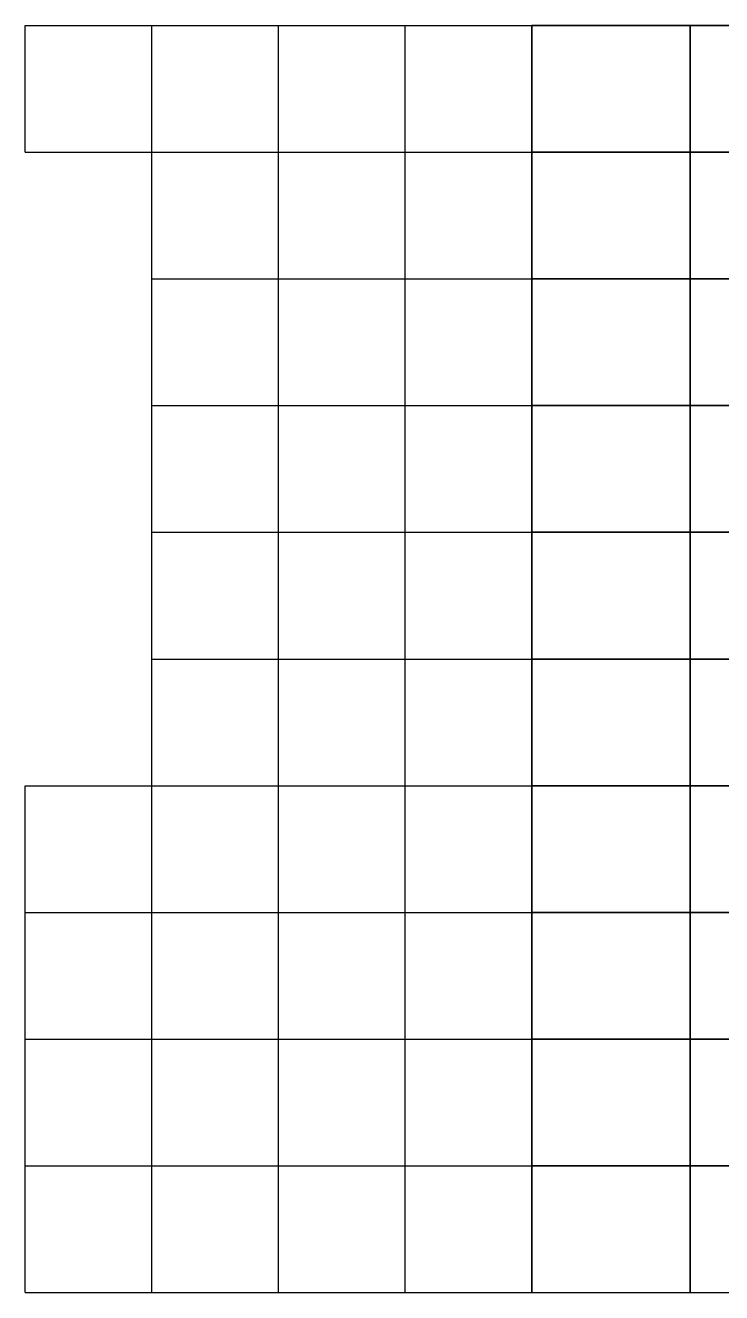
# Model space of a CAD drawing. Extents: x 0 to 132, y 0 to 60.
# Drawn here: x 0 to 33, y 0 to 60 of the extents above; entities that cross this region are included whole.
import ezdxf

# ---------------------------------------------------------------- set-up
doc = ezdxf.new("R2010")
doc.units = 0
doc.layers.add('BARS', color=1, linetype='CONTINUOUS')
doc.layers.add('FACES', color=5, linetype='CONTINUOUS')

msp = doc.modelspace()

# ---------------------------------------------------------------- linework, layer by layer
at = {"layer": 'BARS'}
for p, q in [((0, 60), (0, 60, 3.2)), ((0, 60, 3.2), (0, 60, 6.4)), ((0, 60, 6.4), (0, 60, 9.6)), ((0, 60, 9.6), (0, 60, 12.8)), ((0, 60, 12.8), (0, 60, 16)), ((0, 60, 16), (0, 60, 19.2)), ((0, 60, 19.2), (0, 60, 22.4)), ((0, 60, 22.4), (0, 60, 25.6)), ((0, 60, 25.6), (0, 60, 28.8)), ((0, 60, 28.8), (0, 60, 32)), ((0, 60, 32), (0, 60, 35.2)), ((0, 60, 35.2), (0, 60, 38.4)), ((0, 60, 3.2), (6, 60, 3.2)), ((0, 60, 6.4), (6, 60, 6.4)), ((0, 60, 9.6), (6, 60, 9.6)), ((0, 60, 12.8), (6, 60, 12.8)), ((0, 60, 16), (6, 60, 16)), ((0, 60, 19.2), (6, 60, 19.2)), ((0, 60, 22.4), (6, 60, 22.4)), ((0, 60, 25.6), (6, 60, 25.6)), ((0, 60, 28.8), (6, 60, 28.8)), ((0, 60, 32), (6, 60, 32)), ((0, 60, 35.2), (6, 60, 35.2)), ((0, 60, 38.4), (6, 60, 38.4)), ((0, 54, 3.2), (0, 60, 3.2)), ((0, 54, 6.4), (0, 60, 6.4)), ((0, 54, 9.6), (0, 60, 9.6)), ((0, 54, 12.8), (0, 60, 12.8)), ((0, 54, 16), (0, 60, 16)), ((0, 54, 19.2), (0, 60, 19.2)), ((0, 54, 22.4), (0, 60, 22.4)), ((0, 54, 25.6), (0, 60, 25.6)), ((0, 54, 28.8), (0, 60, 28.8)), ((0, 54, 32), (0, 60, 32)), ((0, 54, 35.2), (0, 60, 35.2)), ((0, 54, 38.4), (0, 60, 38.4)), ((6, 60), (6, 60, 3.2)), ((6, 60, 3.2), (6, 60, 6.4)), ((6, 60, 6.4), (6, 60, 9.6)), ((6, 60, 9.6), (6, 60, 12.8)), ((6, 60, 12.8), (6, 60, 16)), ((6, 60, 16), (6, 60, 19.2)), ((6, 60, 19.2), (6, 60, 22.4)), ((6, 60, 22.4), (6, 60, 25.6)), ((6, 60, 25.6), (6, 60, 28.8)), ((6, 60, 28.8), (6, 60, 32)), ((6, 60, 32), (6, 60, 35.2)), ((6, 60, 35.2), (6, 60, 38.4)), ((6, 60, 3.2), (12, 60, 3.2)), ((6, 60, 6.4), (12, 60, 6.4)), ((6, 60, 9.6), (12, 60, 9.6)), ((6, 60, 12.8), (12, 60, 12.8)), ((6, 60, 16), (12, 60, 16)), ((6, 60, 19.2), (12, 60, 19.2)), ((6, 60, 22.4), (12, 60, 22.4)), ((6, 60, 25.6), (12, 60, 25.6)), ((6, 60, 28.8), (12, 60, 28.8)), ((6, 60, 32), (12, 60, 32)), ((6, 60, 35.2), (12, 60, 35.2)), ((6, 60, 38.4), (12, 60, 38.4)), ((6, 54, 3.2), (6, 60, 3.2)), ((6, 54, 6.4), (6, 60, 6.4)), ((6, 54, 9.6), (6, 60, 9.6)), ((6, 54, 12.8), (6, 60, 12.8)), ((6, 54, 16), (6, 60, 16)), ((6, 54, 19.2), (6, 60, 19.2)), ((6, 54, 22.4), (6, 60, 22.4)), ((6, 54, 25.6), (6, 60, 25.6)), ((6, 54, 28.8), (6, 60, 28.8)), ((6, 54, 32), (6, 60, 32)), ((6, 54, 35.2), (6, 60, 35.2)), ((6, 54, 38.4), (6, 60, 38.4)), ((12, 60), (12, 60, 3.2)), ((12, 60, 3.2), (12, 60, 6.4)), ((12, 60, 6.4), (12, 60, 9.6)), ((12, 60, 9.6), (12, 60, 12.8)), ((12, 60, 12.8), (12, 60, 16)), ((12, 60, 16), (12, 60, 19.2)), ((12, 60, 19.2), (12, 60, 22.4)), ((12, 60, 22.4), (12, 60, 25.6)), ((12, 60, 25.6), (12, 60, 28.8)), ((12, 60, 28.8), (12, 60, 32)), ((12, 60, 32), (12, 60, 35.2)), ((12, 60, 35.2), (12, 60, 38.4)), ((12, 60, 3.2), (18, 60, 3.2)), ((12, 60, 6.4), (18, 60, 6.4)), ((12, 60, 9.6), (18, 60, 9.6)), ((12, 60, 12.8), (18, 60, 12.8)), ((12, 60, 16), (18, 60, 16)), ((12, 54, 3.2), (12, 60, 3.2)), ((12, 54, 6.4), (12, 60, 6.4)), ((12, 54, 9.6), (12, 60, 9.6)), ((12, 54, 12.8), (12, 60, 12.8)), ((12, 54, 16), (12, 60, 16)), ((12, 54, 19.2), (12, 60, 19.2)), ((12, 54, 22.4), (12, 60, 22.4)), ((12, 54, 25.6), (12, 60, 25.6)), ((12, 54, 28.8), (12, 60, 28.8)), ((12, 54, 32), (12, 60, 32)), ((12, 54, 35.2), (12, 60, 35.2)), ((12, 54, 38.4), (12, 60, 38.4)), ((18, 60), (18, 60, 3.2)), ((18, 60, 3.2), (18, 60, 6.4)), ((18, 60, 6.4), (18, 60, 9.6)), ((18, 60, 9.6), (18, 60, 12.8)), ((18, 60, 12.8), (18, 60, 16)), ((18, 60, 3.2), (24, 60, 3.2)), ((18, 60, 6.4), (24, 60, 6.4)), ((18, 60, 9.6), (24, 60, 9.6)), ((18, 60, 12.8), (24, 60, 12.8)), ((18, 60, 16), (24, 60, 16)), ((18, 54, 3.2), (18, 60, 3.2)), ((18, 54, 6.4), (18, 60, 6.4)), ((18, 54, 9.6), (18, 60, 9.6)), ((18, 54, 12.8), (18, 60, 12.8)), ((18, 54, 16), (18, 60, 16)), ((24, 60), (24, 60, 3.2)), ((24, 60, 3.2), (24, 60, 6.4)), ((24, 60, 6.4), (24, 60, 9.6)), ((24, 60, 9.6), (24, 60, 12.8)), ((24, 60, 12.8), (24, 60, 16)), ((24, 60, 16), (31.5, 60, 19)), ((24, 54, 3.2), (24, 60, 3.2)), ((24, 54, 6.4), (24, 60, 6.4)), ((24, 54, 9.6), (24, 60, 9.6)), ((24, 54, 12.8), (24, 60, 12.8)), ((24, 54, 16), (24, 60, 16)), ((31.5, 60, 19), (39, 60, 21)), ((31.5, 54, 19), (31.5, 60, 19)), ((0, 54), (0, 54, 3.2)), ((0, 54, 3.2), (0, 54, 6.4)), ((0, 54, 6.4), (0, 54, 9.6)), ((0, 54, 9.6), (0, 54, 12.8)), ((0, 54, 12.8), (0, 54, 16)), ((0, 54, 16), (0, 54, 19.2)), ((0, 54, 19.2), (0, 54, 22.4)), ((0, 54, 22.4), (0, 54, 25.6)), ((0, 54, 25.6), (0, 54, 28.8)), ((0, 54, 28.8), (0, 54, 32)), ((0, 54, 32), (0, 54, 35.2)), ((0, 54, 35.2), (0, 54, 38.4)), ((0, 54, 3.2), (6, 54, 3.2)), ((0, 54, 6.4), (6, 54, 6.4)), ((0, 54, 9.6), (6, 54, 9.6)), ((0, 54, 12.8), (6, 54, 12.8)), ((0, 54, 16), (6, 54, 16)), ((0, 54, 19.2), (6, 54, 19.2)), ((0, 54, 22.4), (6, 54, 22.4)), ((0, 54, 25.6), (6, 54, 25.6)), ((0, 54, 28.8), (6, 54, 28.8)), ((0, 54, 32), (6, 54, 32)), ((0, 54, 35.2), (6, 54, 35.2)), ((0, 54, 38.4), (6, 54, 38.4)), ((6, 54), (6, 54, 3.2)), ((6, 54, 3.2), (6, 54, 6.4)), ((6, 54, 6.4), (6, 54, 9.6)), ((6, 54, 9.6), (6, 54, 12.8)), ((6, 54, 12.8), (6, 54, 16)), ((6, 54, 16), (6, 54, 19.2)), ((6, 54, 19.2), (6, 54, 22.4)), ((6, 54, 22.4), (6, 54, 25.6)), ((6, 54, 25.6), (6, 54, 28.8)), ((6, 54, 28.8), (6, 54, 32)), ((6, 54, 32), (6, 54, 35.2)), ((6, 54, 35.2), (6, 54, 38.4)), ((6, 54, 3.2), (12, 54, 3.2)), ((6, 54, 6.4), (12, 54, 6.4)), ((6, 54, 9.6), (12, 54, 9.6)), ((6, 54, 12.8), (12, 54, 12.8)), ((6, 54, 16), (12, 54, 16)), ((6, 54, 19.2), (12, 54, 19.2)), ((6, 54, 22.4), (12, 54, 22.4)), ((6, 54, 25.6), (12, 54, 25.6)), ((6, 54, 28.8), (12, 54, 28.8)), ((6, 54, 32), (12, 54, 32)), ((6, 54, 35.2), (12, 54, 35.2)), ((6, 54, 38.4), (12, 54, 38.4)), ((6, 48, 3.2), (6, 54, 3.2)), ((6, 48, 6.4), (6, 54, 6.4)), ((6, 48, 9.6), (6, 54, 9.6)), ((6, 48, 12.8), (6, 54, 12.8)), ((6, 48, 16), (6, 54, 16)), ((6, 48, 19.2), (6, 54, 19.2)), ((6, 48, 22.4), (6, 54, 22.4)), ((6, 48, 25.6), (6, 54, 25.6)), ((6, 48, 28.8), (6, 54, 28.8)), ((6, 48, 32), (6, 54, 32)), ((6, 48, 35.2), (6, 54, 35.2)), ((6, 48, 38.4), (6, 54, 38.4)), ((12, 54), (12, 54, 3.2)), ((12, 54, 3.2), (12, 54, 6.4)), ((12, 54, 6.4), (12, 54, 9.6)), ((12, 54, 9.6), (12, 54, 12.8)), ((12, 54, 12.8), (12, 54, 16)), ((12, 54, 16), (12, 54, 19.2)), ((12, 54, 19.2), (12, 54, 22.4)), ((12, 54, 22.4), (12, 54, 25.6)), ((12, 54, 25.6), (12, 54, 28.8)), ((12, 54, 28.8), (12, 54, 32)), ((12, 54, 32), (12, 54, 35.2)), ((12, 54, 35.2), (12, 54, 38.4)), ((12, 54, 3.2), (18, 54, 3.2)), ((12, 54, 6.4), (18, 54, 6.4)), ((12, 54, 9.6), (18, 54, 9.6)), ((12, 54, 12.8), (18, 54, 12.8)), ((12, 54, 16), (18, 54, 16)), ((12, 48, 3.2), (12, 54, 3.2)), ((12, 48, 6.4), (12, 54, 6.4)), ((12, 48, 9.6), (12, 54, 9.6)), ((12, 48, 12.8), (12, 54, 12.8)), ((12, 48, 16), (12, 54, 16)), ((12, 48, 19.2), (12, 54, 19.2)), ((12, 48, 22.4), (12, 54, 22.4)), ((12, 48, 25.6), (12, 54, 25.6)), ((12, 48, 28.8), (12, 54, 28.8)), ((12, 48, 32), (12, 54, 32)), ((12, 48, 35.2), (12, 54, 35.2)), ((12, 48, 38.4), (12, 54, 38.4)), ((18, 54), (18, 54, 3.2)), ((18, 54, 3.2), (18, 54, 6.4)), ((18, 54, 6.4), (18, 54, 9.6)), ((18, 54, 9.6), (18, 54, 12.8)), ((18, 54, 12.8), (18, 54, 16)), ((18, 54, 3.2), (24, 54, 3.2)), ((18, 54, 6.4), (24, 54, 6.4)), ((18, 54, 9.6), (24, 54, 9.6)), ((18, 54, 12.8), (24, 54, 12.8)), ((18, 54, 16), (24, 54, 16)), ((18, 48, 3.2), (18, 54, 3.2)), ((18, 48, 6.4), (18, 54, 6.4)), ((18, 48, 9.6), (18, 54, 9.6)), ((18, 48, 12.8), (18, 54, 12.8)), ((18, 48, 16), (18, 54, 16)), ((24, 54), (24, 54, 3.2)), ((24, 54, 3.2), (24, 54, 6.4)), ((24, 54, 6.4), (24, 54, 9.6)), ((24, 54, 9.6), (24, 54, 12.8)), ((24, 54, 12.8), (24, 54, 16)), ((24, 54, 16), (31.5, 54, 19)), ((24, 48, 3.2), (24, 54, 3.2)), ((24, 48, 6.4), (24, 54, 6.4)), ((24, 48, 9.6), (24, 54, 9.6)), ((24, 48, 12.8), (24, 54, 12.8)), ((24, 48, 16), (24, 54, 16)), ((31.5, 54, 19), (39, 54, 21)), ((31.5, 48, 19), (31.5, 54, 19)), ((6, 48), (6, 48, 3.2)), ((6, 48, 3.2), (6, 48, 6.4)), ((6, 48, 6.4), (6, 48, 9.6)), ((6, 48, 9.6), (6, 48, 12.8)), ((6, 48, 12.8), (6, 48, 16)), ((6, 48, 16), (6, 48, 19.2)), ((6, 48, 19.2), (6, 48, 22.4)), ((6, 48, 22.4), (6, 48, 25.6)), ((6, 48, 25.6), (6, 48, 28.8)), ((6, 48, 28.8), (6, 48, 32)), ((6, 48, 32), (6, 48, 35.2)), ((6, 48, 35.2), (6, 48, 38.4)), ((6, 48, 3.2), (12, 48, 3.2)), ((6, 48, 6.4), (12, 48, 6.4)), ((6, 48, 9.6), (12, 48, 9.6)), ((6, 48, 12.8), (12, 48, 12.8)), ((6, 48, 16), (12, 48, 16)), ((6, 48, 19.2), (12, 48, 19.2)), ((6, 48, 22.4), (12, 48, 22.4)), ((6, 48, 25.6), (12, 48, 25.6)), ((6, 48, 28.8), (12, 48, 28.8)), ((6, 48, 32), (12, 48, 32)), ((6, 48, 35.2), (12, 48, 35.2)), ((6, 48, 38.4), (12, 48, 38.4)), ((6, 42, 3.2), (6, 48, 3.2)), ((6, 42, 6.4), (6, 48, 6.4)), ((6, 42, 9.6), (6, 48, 9.6)), ((6, 42, 12.8), (6, 48, 12.8)), ((6, 42, 16), (6, 48, 16)), ((6, 42, 19.2), (6, 48, 19.2)), ((6, 42, 22.4), (6, 48, 22.4)), ((6, 42, 25.6), (6, 48, 25.6)), ((6, 42, 28.8), (6, 48, 28.8)), ((6, 42, 32), (6, 48, 32)), ((6, 42, 35.2), (6, 48, 35.2)), ((6, 42, 38.4), (6, 48, 38.4)), ((12, 48), (12, 48, 3.2)), ((12, 48, 3.2), (12, 48, 6.4)), ((12, 48, 6.4), (12, 48, 9.6)), ((12, 48, 9.6), (12, 48, 12.8)), ((12, 48, 12.8), (12, 48, 16)), ((12, 48, 16), (12, 48, 19.2)), ((12, 48, 19.2), (12, 48, 22.4)), ((12, 48, 22.4), (12, 48, 25.6)), ((12, 48, 25.6), (12, 48, 28.8)), ((12, 48, 28.8), (12, 48, 32)), ((12, 48, 32), (12, 48, 35.2)), ((12, 48, 35.2), (12, 48, 38.4)), ((12, 48, 3.2), (18, 48, 3.2)), ((12, 48, 6.4), (18, 48, 6.4)), ((12, 48, 9.6), (18, 48, 9.6)), ((12, 48, 12.8), (18, 48, 12.8)), ((12, 48, 16), (18, 48, 16)), ((12, 42, 3.2), (12, 48, 3.2)), ((12, 42, 6.4), (12, 48, 6.4)), ((12, 42, 9.6), (12, 48, 9.6)), ((12, 42, 12.8), (12, 48, 12.8)), ((12, 42, 16), (12, 48, 16)), ((12, 42, 19.2), (12, 48, 19.2)), ((12, 42, 22.4), (12, 48, 22.4)), ((12, 42, 25.6), (12, 48, 25.6)), ((12, 42, 28.8), (12, 48, 28.8)), ((12, 42, 32), (12, 48, 32)), ((12, 42, 35.2), (12, 48, 35.2)), ((12, 42, 38.4), (12, 48, 38.4)), ((18, 48), (18, 48, 3.2)), ((18, 48, 3.2), (18, 48, 6.4)), ((18, 48, 6.4), (18, 48, 9.6)), ((18, 48, 9.6), (18, 48, 12.8)), ((18, 48, 12.8), (18, 48, 16)), ((18, 48, 3.2), (24, 48, 3.2)), ((18, 48, 6.4), (24, 48, 6.4)), ((18, 48, 9.6), (24, 48, 9.6)), ((18, 48, 12.8), (24, 48, 12.8)), ((18, 48, 16), (24, 48, 16)), ((18, 42, 3.2), (18, 48, 3.2)), ((18, 42, 6.4), (18, 48, 6.4)), ((18, 42, 9.6), (18, 48, 9.6)), ((18, 42, 12.8), (18, 48, 12.8)), ((18, 42, 16), (18, 48, 16)), ((24, 48), (24, 48, 3.2)), ((24, 48, 3.2), (24, 48, 6.4)), ((24, 48, 6.4), (24, 48, 9.6)), ((24, 48, 9.6), (24, 48, 12.8)), ((24, 48, 12.8), (24, 48, 16)), ((24, 48, 16), (31.5, 48, 19)), ((24, 42, 3.2), (24, 48, 3.2)), ((24, 42, 6.4), (24, 48, 6.4)), ((24, 42, 9.6), (24, 48, 9.6)), ((24, 42, 12.8), (24, 48, 12.8)), ((24, 42, 16), (24, 48, 16)), ((31.5, 48, 19), (39, 48, 21)), ((31.5, 42, 19), (31.5, 48, 19)), ((6, 42), (6, 42, 3.2)), ((6, 42, 3.2), (6, 42, 6.4)), ((6, 42, 6.4), (6, 42, 9.6)), ((6, 42, 9.6), (6, 42, 12.8)), ((6, 42, 12.8), (6, 42, 16)), ((6, 42, 16), (6, 42, 19.2)), ((6, 42, 19.2), (6, 42, 22.4)), ((6, 42, 22.4), (6, 42, 25.6)), ((6, 42, 25.6), (6, 42, 28.8)), ((6, 42, 28.8), (6, 42, 32)), ((6, 42, 32), (6, 42, 35.2)), ((6, 42, 35.2), (6, 42, 38.4)), ((6, 42, 3.2), (12, 42, 3.2)), ((6, 42, 6.4), (12, 42, 6.4)), ((6, 42, 9.6), (12, 42, 9.6)), ((6, 42, 12.8), (12, 42, 12.8)), ((6, 42, 16), (12, 42, 16)), ((6, 42, 19.2), (12, 42, 19.2)), ((6, 42, 22.4), (12, 42, 22.4)), ((6, 42, 25.6), (12, 42, 25.6)), ((6, 42, 28.8), (12, 42, 28.8)), ((6, 42, 32), (12, 42, 32)), ((6, 42, 35.2), (12, 42, 35.2)), ((6, 42, 38.4), (12, 42, 38.4)), ((6, 36, 3.2), (6, 42, 3.2)), ((6, 36, 6.4), (6, 42, 6.4)), ((6, 36, 9.6), (6, 42, 9.6)), ((6, 36, 12.8), (6, 42, 12.8)), ((6, 36, 16), (6, 42, 16)), ((6, 36, 19.2), (6, 42, 19.2)), ((6, 36, 22.4), (6, 42, 22.4)), ((6, 36, 25.6), (6, 42, 25.6)), ((6, 36, 28.8), (6, 42, 28.8)), ((6, 36, 32), (6, 42, 32)), ((6, 36, 35.2), (6, 42, 35.2)), ((6, 36, 38.4), (6, 42, 38.4)), ((12, 42), (12, 42, 3.2)), ((12, 42, 3.2), (12, 42, 6.4)), ((12, 42, 6.4), (12, 42, 9.6)), ((12, 42, 9.6), (12, 42, 12.8)), ((12, 42, 12.8), (12, 42, 16)), ((12, 42, 16), (12, 42, 19.2)), ((12, 42, 19.2), (12, 42, 22.4)), ((12, 42, 22.4), (12, 42, 25.6)), ((12, 42, 25.6), (12, 42, 28.8)), ((12, 42, 28.8), (12, 42, 32)), ((12, 42, 32), (12, 42, 35.2)), ((12, 42, 35.2), (12, 42, 38.4)), ((12, 42, 3.2), (18, 42, 3.2)), ((12, 42, 6.4), (18, 42, 6.4)), ((12, 42, 9.6), (18, 42, 9.6)), ((12, 42, 12.8), (18, 42, 12.8)), ((12, 42, 16), (18, 42, 16)), ((12, 36, 3.2), (12, 42, 3.2)), ((12, 36, 6.4), (12, 42, 6.4)), ((12, 36, 9.6), (12, 42, 9.6)), ((12, 36, 12.8), (12, 42, 12.8)), ((12, 36, 16), (12, 42, 16)), ((12, 36, 19.2), (12, 42, 19.2)), ((12, 36, 22.4), (12, 42, 22.4)), ((12, 36, 25.6), (12, 42, 25.6)), ((12, 36, 28.8), (12, 42, 28.8)), ((12, 36, 32), (12, 42, 32)), ((12, 36, 35.2), (12, 42, 35.2)), ((12, 36, 38.4), (12, 42, 38.4)), ((18, 42), (18, 42, 3.2)), ((18, 42, 3.2), (18, 42, 6.4)), ((18, 42, 6.4), (18, 42, 9.6)), ((18, 42, 9.6), (18, 42, 12.8)), ((18, 42, 12.8), (18, 42, 16)), ((18, 42, 3.2), (24, 42, 3.2)), ((18, 42, 6.4), (24, 42, 6.4)), ((18, 42, 9.6), (24, 42, 9.6)), ((18, 42, 12.8), (24, 42, 12.8)), ((18, 42, 16), (24, 42, 16)), ((18, 36, 3.2), (18, 42, 3.2)), ((18, 36, 6.4), (18, 42, 6.4)), ((18, 36, 9.6), (18, 42, 9.6)), ((18, 36, 12.8), (18, 42, 12.8)), ((18, 36, 16), (18, 42, 16)), ((24, 42), (24, 42, 3.2)), ((24, 42, 3.2), (24, 42, 6.4)), ((24, 42, 6.4), (24, 42, 9.6)), ((24, 42, 9.6), (24, 42, 12.8)), ((24, 42, 12.8), (24, 42, 16)), ((24, 42, 16), (31.5, 42, 19)), ((24, 36, 3.2), (24, 42, 3.2)), ((24, 36, 6.4), (24, 42, 6.4)), ((24, 36, 9.6), (24, 42, 9.6)), ((24, 36, 12.8), (24, 42, 12.8)), ((24, 36, 16), (24, 42, 16)), ((31.5, 42, 19), (39, 42, 21)), ((31.5, 36, 19), (31.5, 42, 19)), ((6, 36), (6, 36, 3.2)), ((6, 36, 3.2), (6, 36, 6.4)), ((6, 36, 6.4), (6, 36, 9.6)), ((6, 36, 9.6), (6, 36, 12.8)), ((6, 36, 12.8), (6, 36, 16)), ((6, 36, 16), (6, 36, 19.2)), ((6, 36, 19.2), (6, 36, 22.4)), ((6, 36, 22.4), (6, 36, 25.6)), ((6, 36, 25.6), (6, 36, 28.8)), ((6, 36, 28.8), (6, 36, 32)), ((6, 36, 32), (6, 36, 35.2)), ((6, 36, 35.2), (6, 36, 38.4)), ((6, 36, 3.2), (12, 36, 3.2)), ((6, 36, 6.4), (12, 36, 6.4)), ((6, 36, 9.6), (12, 36, 9.6)), ((6, 36, 12.8), (12, 36, 12.8)), ((6, 36, 16), (12, 36, 16)), ((6, 36, 19.2), (12, 36, 19.2)), ((6, 36, 22.4), (12, 36, 22.4)), ((6, 36, 25.6), (12, 36, 25.6)), ((6, 36, 28.8), (12, 36, 28.8)), ((6, 36, 32), (12, 36, 32)), ((6, 36, 35.2), (12, 36, 35.2)), ((6, 36, 38.4), (12, 36, 38.4)), ((6, 30, 3.2), (6, 36, 3.2)), ((6, 30, 6.4), (6, 36, 6.4)), ((6, 30, 9.6), (6, 36, 9.6)), ((6, 30, 12.8), (6, 36, 12.8)), ((6, 30, 16), (6, 36, 16)), ((6, 30, 19.2), (6, 36, 19.2)), ((6, 30, 22.4), (6, 36, 22.4)), ((6, 30, 25.6), (6, 36, 25.6)), ((6, 30, 28.8), (6, 36, 28.8)), ((6, 30, 32), (6, 36, 32)), ((6, 30, 35.2), (6, 36, 35.2)), ((6, 30, 38.4), (6, 36, 38.4)), ((12, 36), (12, 36, 3.2)), ((12, 36, 3.2), (12, 36, 6.4)), ((12, 36, 6.4), (12, 36, 9.6)), ((12, 36, 9.6), (12, 36, 12.8)), ((12, 36, 12.8), (12, 36, 16)), ((12, 36, 16), (12, 36, 19.2)), ((12, 36, 19.2), (12, 36, 22.4)), ((12, 36, 22.4), (12, 36, 25.6)), ((12, 36, 25.6), (12, 36, 28.8)), ((12, 36, 28.8), (12, 36, 32)), ((12, 36, 32), (12, 36, 35.2)), ((12, 36, 35.2), (12, 36, 38.4)), ((12, 36, 3.2), (18, 36, 3.2)), ((12, 36, 6.4), (18, 36, 6.4)), ((12, 36, 9.6), (18, 36, 9.6)), ((12, 36, 12.8), (18, 36, 12.8)), ((12, 36, 16), (18, 36, 16)), ((12, 30, 3.2), (12, 36, 3.2)), ((12, 30, 6.4), (12, 36, 6.4)), ((12, 30, 9.6), (12, 36, 9.6)), ((12, 30, 12.8), (12, 36, 12.8)), ((12, 30, 16), (12, 36, 16)), ((12, 30, 19.2), (12, 36, 19.2)), ((12, 30, 22.4), (12, 36, 22.4)), ((12, 30, 25.6), (12, 36, 25.6)), ((12, 30, 28.8), (12, 36, 28.8)), ((12, 30, 32), (12, 36, 32)), ((12, 30, 35.2), (12, 36, 35.2)), ((12, 30, 38.4), (12, 36, 38.4)), ((18, 36), (18, 36, 3.2)), ((18, 36, 3.2), (18, 36, 6.4)), ((18, 36, 6.4), (18, 36, 9.6)), ((18, 36, 9.6), (18, 36, 12.8)), ((18, 36, 12.8), (18, 36, 16)), ((18, 36, 3.2), (24, 36, 3.2)), ((18, 36, 6.4), (24, 36, 6.4)), ((18, 36, 9.6), (24, 36, 9.6)), ((18, 36, 12.8), (24, 36, 12.8)), ((18, 36, 16), (24, 36, 16)), ((18, 30, 3.2), (18, 36, 3.2)), ((18, 30, 6.4), (18, 36, 6.4)), ((18, 30, 9.6), (18, 36, 9.6)), ((18, 30, 12.8), (18, 36, 12.8)), ((18, 30, 16), (18, 36, 16)), ((24, 36), (24, 36, 3.2)), ((24, 36, 3.2), (24, 36, 6.4)), ((24, 36, 6.4), (24, 36, 9.6)), ((24, 36, 9.6), (24, 36, 12.8)), ((24, 36, 12.8), (24, 36, 16)), ((24, 36, 16), (31.5, 36, 19)), ((24, 30, 3.2), (24, 36, 3.2)), ((24, 30, 6.4), (24, 36, 6.4)), ((24, 30, 9.6), (24, 36, 9.6)), ((24, 30, 12.8), (24, 36, 12.8)), ((24, 30, 16), (24, 36, 16)), ((31.5, 36, 19), (39, 36, 21)), ((31.5, 30, 19), (31.5, 36, 19)), ((6, 30), (6, 30, 3.2)), ((6, 30, 3.2), (6, 30, 6.4)), ((6, 30, 6.4), (6, 30, 9.6)), ((6, 30, 9.6), (6, 30, 12.8)), ((6, 30, 12.8), (6, 30, 16)), ((6, 30, 16), (6, 30, 19.2)), ((6, 30, 19.2), (6, 30, 22.4)), ((6, 30, 22.4), (6, 30, 25.6)), ((6, 30, 25.6), (6, 30, 28.8)), ((6, 30, 28.8), (6, 30, 32)), ((6, 30, 32), (6, 30, 35.2)), ((6, 30, 35.2), (6, 30, 38.4)), ((6, 30, 3.2), (12, 30, 3.2)), ((6, 30, 6.4), (12, 30, 6.4)), ((6, 30, 9.6), (12, 30, 9.6)), ((6, 30, 12.8), (12, 30, 12.8)), ((6, 30, 16), (12, 30, 16)), ((6, 30, 19.2), (12, 30, 19.2)), ((6, 30, 22.4), (12, 30, 22.4)), ((6, 30, 25.6), (12, 30, 25.6)), ((6, 30, 28.8), (12, 30, 28.8)), ((6, 30, 32), (12, 30, 32)), ((6, 30, 35.2), (12, 30, 35.2)), ((6, 30, 38.4), (12, 30, 38.4)), ((6, 24, 3.2), (6, 30, 3.2)), ((6, 24, 6.4), (6, 30, 6.4)), ((6, 24, 9.6), (6, 30, 9.6)), ((6, 24, 12.8), (6, 30, 12.8)), ((6, 24, 16), (6, 30, 16)), ((6, 24, 19.2), (6, 30, 19.2)), ((6, 24, 22.4), (6, 30, 22.4)), ((6, 24, 25.6), (6, 30, 25.6)), ((6, 24, 28.8), (6, 30, 28.8)), ((6, 24, 32), (6, 30, 32)), ((6, 24, 35.2), (6, 30, 35.2)), ((6, 24, 38.4), (6, 30, 38.4)), ((12, 30), (12, 30, 3.2)), ((12, 30, 3.2), (12, 30, 6.4)), ((12, 30, 6.4), (12, 30, 9.6)), ((12, 30, 9.6), (12, 30, 12.8)), ((12, 30, 12.8), (12, 30, 16)), ((12, 30, 16), (12, 30, 19.2)), ((12, 30, 19.2), (12, 30, 22.4)), ((12, 30, 22.4), (12, 30, 25.6)), ((12, 30, 25.6), (12, 30, 28.8)), ((12, 30, 28.8), (12, 30, 32)), ((12, 30, 32), (12, 30, 35.2)), ((12, 30, 35.2), (12, 30, 38.4)), ((12, 30, 3.2), (18, 30, 3.2)), ((12, 30, 6.4), (18, 30, 6.4)), ((12, 30, 9.6), (18, 30, 9.6)), ((12, 30, 12.8), (18, 30, 12.8)), ((12, 30, 16), (18, 30, 16)), ((12, 24, 3.2), (12, 30, 3.2)), ((12, 24, 6.4), (12, 30, 6.4)), ((12, 24, 9.6), (12, 30, 9.6)), ((12, 24, 12.8), (12, 30, 12.8)), ((12, 24, 16), (12, 30, 16)), ((12, 24, 19.2), (12, 30, 19.2)), ((12, 24, 22.4), (12, 30, 22.4)), ((12, 24, 25.6), (12, 30, 25.6)), ((12, 24, 28.8), (12, 30, 28.8)), ((12, 24, 32), (12, 30, 32)), ((12, 24, 35.2), (12, 30, 35.2)), ((12, 24, 38.4), (12, 30, 38.4)), ((18, 30), (18, 30, 3.2)), ((18, 30, 3.2), (18, 30, 6.4)), ((18, 30, 6.4), (18, 30, 9.6)), ((18, 30, 9.6), (18, 30, 12.8)), ((18, 30, 12.8), (18, 30, 16)), ((18, 30, 3.2), (24, 30, 3.2)), ((18, 30, 6.4), (24, 30, 6.4)), ((18, 30, 9.6), (24, 30, 9.6)), ((18, 30, 12.8), (24, 30, 12.8)), ((18, 30, 16), (24, 30, 16)), ((18, 24, 3.2), (18, 30, 3.2)), ((18, 24, 6.4), (18, 30, 6.4)), ((18, 24, 9.6), (18, 30, 9.6)), ((18, 24, 12.8), (18, 30, 12.8)), ((18, 24, 16), (18, 30, 16)), ((24, 30), (24, 30, 3.2)), ((24, 30, 3.2), (24, 30, 6.4)), ((24, 30, 6.4), (24, 30, 9.6)), ((24, 30, 9.6), (24, 30, 12.8)), ((24, 30, 12.8), (24, 30, 16)), ((24, 30, 16), (31.5, 30, 19)), ((24, 24, 3.2), (24, 30, 3.2)), ((24, 24, 6.4), (24, 30, 6.4)), ((24, 24, 9.6), (24, 30, 9.6)), ((24, 24, 12.8), (24, 30, 12.8)), ((24, 24, 16), (24, 30, 16)), ((31.5, 30, 19), (39, 30, 21)), ((31.5, 24, 19), (31.5, 30, 19)), ((0, 24), (0, 24, 3.2)), ((0, 24, 3.2), (0, 24, 6.4)), ((0, 24, 6.4), (0, 24, 9.6)), ((0, 24, 9.6), (0, 24, 12.8)), ((0, 24, 12.8), (0, 24, 16)), ((0, 24, 16), (0, 24, 19.2)), ((0, 24, 19.2), (0, 24, 22.4)), ((0, 24, 22.4), (0, 24, 25.6)), ((0, 24, 25.6), (0, 24, 28.8)), ((0, 24, 28.8), (0, 24, 32)), ((0, 24, 32), (0, 24, 35.2)), ((0, 24, 35.2), (0, 24, 38.4)), ((0, 24, 3.2), (6, 24, 3.2)), ((0, 24, 6.4), (6, 24, 6.4)), ((0, 24, 9.6), (6, 24, 9.6)), ((0, 24, 12.8), (6, 24, 12.8)), ((0, 24, 16), (6, 24, 16)), ((0, 24, 19.2), (6, 24, 19.2)), ((0, 24, 22.4), (6, 24, 22.4)), ((0, 24, 25.6), (6, 24, 25.6)), ((0, 24, 28.8), (6, 24, 28.8)), ((0, 24, 32), (6, 24, 32)), ((0, 24, 35.2), (6, 24, 35.2)), ((0, 24, 38.4), (6, 24, 38.4)), ((0, 18, 3.2), (0, 24, 3.2)), ((0, 18, 6.4), (0, 24, 6.4)), ((0, 18, 9.6), (0, 24, 9.6)), ((0, 18, 12.8), (0, 24, 12.8)), ((0, 18, 16), (0, 24, 16)), ((0, 18, 19.2), (0, 24, 19.2)), ((0, 18, 22.4), (0, 24, 22.4)), ((0, 18, 25.6), (0, 24, 25.6)), ((0, 18, 28.8), (0, 24, 28.8)), ((0, 18, 32), (0, 24, 32)), ((0, 18, 35.2), (0, 24, 35.2)), ((0, 18, 38.4), (0, 24, 38.4)), ((6, 24), (6, 24, 3.2)), ((6, 24, 3.2), (6, 24, 6.4)), ((6, 24, 6.4), (6, 24, 9.6)), ((6, 24, 9.6), (6, 24, 12.8)), ((6, 24, 12.8), (6, 24, 16)), ((6, 24, 16), (6, 24, 19.2)), ((6, 24, 19.2), (6, 24, 22.4)), ((6, 24, 22.4), (6, 24, 25.6)), ((6, 24, 25.6), (6, 24, 28.8)), ((6, 24, 28.8), (6, 24, 32)), ((6, 24, 32), (6, 24, 35.2)), ((6, 24, 35.2), (6, 24, 38.4)), ((6, 24, 3.2), (12, 24, 3.2)), ((6, 24, 6.4), (12, 24, 6.4)), ((6, 24, 9.6), (12, 24, 9.6)), ((6, 24, 12.8), (12, 24, 12.8)), ((6, 24, 16), (12, 24, 16)), ((6, 24, 19.2), (12, 24, 19.2)), ((6, 24, 22.4), (12, 24, 22.4)), ((6, 24, 25.6), (12, 24, 25.6)), ((6, 24, 28.8), (12, 24, 28.8)), ((6, 24, 32), (12, 24, 32)), ((6, 24, 35.2), (12, 24, 35.2)), ((6, 24, 38.4), (12, 24, 38.4)), ((6, 18, 3.2), (6, 24, 3.2)), ((6, 18, 6.4), (6, 24, 6.4)), ((6, 18, 9.6), (6, 24, 9.6)), ((6, 18, 12.8), (6, 24, 12.8)), ((6, 18, 16), (6, 24, 16)), ((6, 18, 19.2), (6, 24, 19.2)), ((6, 18, 22.4), (6, 24, 22.4)), ((6, 18, 25.6), (6, 24, 25.6)), ((6, 18, 28.8), (6, 24, 28.8)), ((6, 18, 32), (6, 24, 32)), ((6, 18, 35.2), (6, 24, 35.2)), ((6, 18, 38.4), (6, 24, 38.4)), ((12, 24), (12, 24, 3.2)), ((12, 24, 3.2), (12, 24, 6.4)), ((12, 24, 6.4), (12, 24, 9.6)), ((12, 24, 9.6), (12, 24, 12.8)), ((12, 24, 12.8), (12, 24, 16)), ((12, 24, 16), (12, 24, 19.2)), ((12, 24, 19.2), (12, 24, 22.4)), ((12, 24, 22.4), (12, 24, 25.6)), ((12, 24, 25.6), (12, 24, 28.8)), ((12, 24, 28.8), (12, 24, 32)), ((12, 24, 32), (12, 24, 35.2)), ((12, 24, 35.2), (12, 24, 38.4)), ((12, 24, 3.2), (18, 24, 3.2)), ((12, 24, 6.4), (18, 24, 6.4)), ((12, 24, 9.6), (18, 24, 9.6)), ((12, 24, 12.8), (18, 24, 12.8)), ((12, 24, 16), (18, 24, 16)), ((12, 18, 3.2), (12, 24, 3.2)), ((12, 18, 6.4), (12, 24, 6.4)), ((12, 18, 9.6), (12, 24, 9.6)), ((12, 18, 12.8), (12, 24, 12.8)), ((12, 18, 16), (12, 24, 16)), ((12, 18, 19.2), (12, 24, 19.2)), ((12, 18, 22.4), (12, 24, 22.4)), ((12, 18, 25.6), (12, 24, 25.6)), ((12, 18, 28.8), (12, 24, 28.8)), ((12, 18, 32), (12, 24, 32)), ((12, 18, 35.2), (12, 24, 35.2)), ((12, 18, 38.4), (12, 24, 38.4)), ((18, 24), (18, 24, 3.2)), ((18, 24, 3.2), (18, 24, 6.4)), ((18, 24, 6.4), (18, 24, 9.6)), ((18, 24, 9.6), (18, 24, 12.8)), ((18, 24, 12.8), (18, 24, 16)), ((18, 24, 3.2), (24, 24, 3.2)), ((18, 24, 6.4), (24, 24, 6.4)), ((18, 24, 9.6), (24, 24, 9.6)), ((18, 24, 12.8), (24, 24, 12.8)), ((18, 24, 16), (24, 24, 16)), ((18, 18, 3.2), (18, 24, 3.2)), ((18, 18, 6.4), (18, 24, 6.4)), ((18, 18, 9.6), (18, 24, 9.6)), ((18, 18, 12.8), (18, 24, 12.8)), ((18, 18, 16), (18, 24, 16)), ((24, 24), (24, 24, 3.2)), ((24, 24, 3.2), (24, 24, 6.4)), ((24, 24, 6.4), (24, 24, 9.6)), ((24, 24, 9.6), (24, 24, 12.8)), ((24, 24, 12.8), (24, 24, 16)), ((24, 24, 16), (31.5, 24, 19)), ((24, 18, 3.2), (24, 24, 3.2)), ((24, 18, 6.4), (24, 24, 6.4)), ((24, 18, 9.6), (24, 24, 9.6)), ((24, 18, 12.8), (24, 24, 12.8)), ((24, 18, 16), (24, 24, 16)), ((31.5, 24, 19), (39, 24, 21)), ((31.5, 18, 19), (31.5, 24, 19)), ((0, 18), (0, 18, 3.2)), ((0, 18, 3.2), (0, 18, 6.4)), ((0, 18, 6.4), (0, 18, 9.6)), ((0, 18, 9.6), (0, 18, 12.8)), ((0, 18, 12.8), (0, 18, 16)), ((0, 18, 16), (0, 18, 19.2)), ((0, 18, 19.2), (0, 18, 22.4)), ((0, 18, 22.4), (0, 18, 25.6)), ((0, 18, 25.6), (0, 18, 28.8)), ((0, 18, 28.8), (0, 18, 32)), ((0, 18, 32), (0, 18, 35.2)), ((0, 18, 35.2), (0, 18, 38.4)), ((0, 18, 3.2), (6, 18, 3.2)), ((0, 18, 6.4), (6, 18, 6.4)), ((0, 18, 9.6), (6, 18, 9.6)), ((0, 18, 12.8), (6, 18, 12.8)), ((0, 18, 16), (6, 18, 16)), ((0, 18, 19.2), (6, 18, 19.2)), ((0, 18, 22.4), (6, 18, 22.4)), ((0, 18, 25.6), (6, 18, 25.6)), ((0, 18, 28.8), (6, 18, 28.8)), ((0, 18, 32), (6, 18, 32)), ((0, 18, 35.2), (6, 18, 35.2)), ((0, 18, 38.4), (6, 18, 38.4)), ((0, 12, 3.2), (0, 18, 3.2)), ((0, 12, 6.4), (0, 18, 6.4)), ((0, 12, 9.6), (0, 18, 9.6)), ((0, 12, 12.8), (0, 18, 12.8)), ((0, 12, 16), (0, 18, 16)), ((0, 12, 19.2), (0, 18, 19.2)), ((0, 12, 22.4), (0, 18, 22.4)), ((0, 12, 25.6), (0, 18, 25.6)), ((0, 12, 28.8), (0, 18, 28.8)), ((0, 12, 32), (0, 18, 32)), ((0, 12, 35.2), (0, 18, 35.2)), ((0, 12, 38.4), (0, 18, 38.4)), ((6, 18), (6, 18, 3.2)), ((6, 18, 3.2), (6, 18, 6.4)), ((6, 18, 6.4), (6, 18, 9.6)), ((6, 18, 9.6), (6, 18, 12.8)), ((6, 18, 12.8), (6, 18, 16)), ((6, 18, 16), (6, 18, 19.2)), ((6, 18, 19.2), (6, 18, 22.4)), ((6, 18, 22.4), (6, 18, 25.6)), ((6, 18, 25.6), (6, 18, 28.8)), ((6, 18, 28.8), (6, 18, 32)), ((6, 18, 32), (6, 18, 35.2)), ((6, 18, 35.2), (6, 18, 38.4)), ((6, 18, 3.2), (12, 18, 3.2)), ((6, 18, 6.4), (12, 18, 6.4)), ((6, 18, 9.6), (12, 18, 9.6)), ((6, 18, 12.8), (12, 18, 12.8)), ((6, 18, 16), (12, 18, 16)), ((6, 18, 19.2), (12, 18, 19.2)), ((6, 18, 22.4), (12, 18, 22.4)), ((6, 18, 25.6), (12, 18, 25.6)), ((6, 18, 28.8), (12, 18, 28.8)), ((6, 18, 32), (12, 18, 32)), ((6, 18, 35.2), (12, 18, 35.2)), ((6, 18, 38.4), (12, 18, 38.4)), ((6, 12, 3.2), (6, 18, 3.2)), ((6, 12, 6.4), (6, 18, 6.4)), ((6, 12, 9.6), (6, 18, 9.6)), ((6, 12, 12.8), (6, 18, 12.8)), ((6, 12, 16), (6, 18, 16)), ((6, 12, 19.2), (6, 18, 19.2)), ((6, 12, 22.4), (6, 18, 22.4)), ((6, 12, 25.6), (6, 18, 25.6)), ((6, 12, 28.8), (6, 18, 28.8)), ((6, 12, 32), (6, 18, 32)), ((6, 12, 35.2), (6, 18, 35.2)), ((6, 12, 38.4), (6, 18, 38.4)), ((12, 18), (12, 18, 3.2)), ((12, 18, 3.2), (12, 18, 6.4)), ((12, 18, 6.4), (12, 18, 9.6)), ((12, 18, 9.6), (12, 18, 12.8)), ((12, 18, 12.8), (12, 18, 16)), ((12, 18, 16), (12, 18, 19.2)), ((12, 18, 19.2), (12, 18, 22.4)), ((12, 18, 22.4), (12, 18, 25.6)), ((12, 18, 25.6), (12, 18, 28.8)), ((12, 18, 28.8), (12, 18, 32)), ((12, 18, 32), (12, 18, 35.2)), ((12, 18, 35.2), (12, 18, 38.4)), ((12, 18, 3.2), (18, 18, 3.2)), ((12, 18, 6.4), (18, 18, 6.4)), ((12, 18, 9.6), (18, 18, 9.6)), ((12, 18, 12.8), (18, 18, 12.8)), ((12, 18, 16), (18, 18, 16)), ((12, 12, 3.2), (12, 18, 3.2)), ((12, 12, 6.4), (12, 18, 6.4)), ((12, 12, 9.6), (12, 18, 9.6)), ((12, 12, 12.8), (12, 18, 12.8)), ((12, 12, 16), (12, 18, 16)), ((12, 12, 19.2), (12, 18, 19.2)), ((12, 12, 22.4), (12, 18, 22.4)), ((12, 12, 25.6), (12, 18, 25.6)), ((12, 12, 28.8), (12, 18, 28.8)), ((12, 12, 32), (12, 18, 32)), ((12, 12, 35.2), (12, 18, 35.2)), ((12, 12, 38.4), (12, 18, 38.4)), ((18, 18), (18, 18, 3.2)), ((18, 18, 3.2), (18, 18, 6.4)), ((18, 18, 6.4), (18, 18, 9.6)), ((18, 18, 9.6), (18, 18, 12.8)), ((18, 18, 12.8), (18, 18, 16)), ((18, 18, 3.2), (24, 18, 3.2)), ((18, 18, 6.4), (24, 18, 6.4)), ((18, 18, 9.6), (24, 18, 9.6)), ((18, 18, 12.8), (24, 18, 12.8)), ((18, 18, 16), (24, 18, 16)), ((18, 12, 3.2), (18, 18, 3.2)), ((18, 12, 6.4), (18, 18, 6.4)), ((18, 12, 9.6), (18, 18, 9.6)), ((18, 12, 12.8), (18, 18, 12.8)), ((18, 12, 16), (18, 18, 16)), ((24, 18), (24, 18, 3.2)), ((24, 18, 3.2), (24, 18, 6.4)), ((24, 18, 6.4), (24, 18, 9.6)), ((24, 18, 9.6), (24, 18, 12.8)), ((24, 18, 12.8), (24, 18, 16)), ((24, 18, 16), (31.5, 18, 19)), ((24, 12, 3.2), (24, 18, 3.2)), ((24, 12, 6.4), (24, 18, 6.4)), ((24, 12, 9.6), (24, 18, 9.6)), ((24, 12, 12.8), (24, 18, 12.8)), ((24, 12, 16), (24, 18, 16)), ((31.5, 18, 19), (39, 18, 21)), ((31.5, 12, 19), (31.5, 18, 19)), ((0, 12), (0, 12, 3.2)), ((0, 12, 3.2), (0, 12, 6.4)), ((0, 12, 6.4), (0, 12, 9.6)), ((0, 12, 9.6), (0, 12, 12.8)), ((0, 12, 12.8), (0, 12, 16)), ((0, 12, 16), (0, 12, 19.2)), ((0, 12, 19.2), (0, 12, 22.4)), ((0, 12, 22.4), (0, 12, 25.6)), ((0, 12, 25.6), (0, 12, 28.8)), ((0, 12, 28.8), (0, 12, 32)), ((0, 12, 32), (0, 12, 35.2)), ((0, 12, 35.2), (0, 12, 38.4)), ((0, 12, 3.2), (6, 12, 3.2)), ((0, 12, 6.4), (6, 12, 6.4)), ((0, 12, 9.6), (6, 12, 9.6)), ((0, 12, 12.8), (6, 12, 12.8)), ((0, 12, 16), (6, 12, 16)), ((0, 12, 19.2), (6, 12, 19.2)), ((0, 12, 22.4), (6, 12, 22.4)), ((0, 12, 25.6), (6, 12, 25.6)), ((0, 12, 28.8), (6, 12, 28.8)), ((0, 12, 32), (6, 12, 32)), ((0, 12, 35.2), (6, 12, 35.2)), ((0, 12, 38.4), (6, 12, 38.4)), ((0, 6, 3.2), (0, 12, 3.2)), ((0, 6, 6.4), (0, 12, 6.4)), ((0, 6, 9.6), (0, 12, 9.6)), ((0, 6, 12.8), (0, 12, 12.8)), ((0, 6, 16), (0, 12, 16)), ((0, 6, 19.2), (0, 12, 19.2)), ((0, 6, 22.4), (0, 12, 22.4)), ((0, 6, 25.6), (0, 12, 25.6)), ((0, 6, 28.8), (0, 12, 28.8)), ((0, 6, 32), (0, 12, 32)), ((0, 6, 35.2), (0, 12, 35.2)), ((0, 6, 38.4), (0, 12, 38.4)), ((6, 12), (6, 12, 3.2)), ((6, 12, 3.2), (6, 12, 6.4)), ((6, 12, 6.4), (6, 12, 9.6)), ((6, 12, 9.6), (6, 12, 12.8)), ((6, 12, 12.8), (6, 12, 16)), ((6, 12, 16), (6, 12, 19.2)), ((6, 12, 19.2), (6, 12, 22.4)), ((6, 12, 22.4), (6, 12, 25.6)), ((6, 12, 25.6), (6, 12, 28.8)), ((6, 12, 28.8), (6, 12, 32)), ((6, 12, 32), (6, 12, 35.2)), ((6, 12, 35.2), (6, 12, 38.4)), ((6, 12, 3.2), (12, 12, 3.2)), ((6, 12, 6.4), (12, 12, 6.4)), ((6, 12, 9.6), (12, 12, 9.6)), ((6, 12, 12.8), (12, 12, 12.8)), ((6, 12, 16), (12, 12, 16)), ((6, 12, 19.2), (12, 12, 19.2)), ((6, 12, 22.4), (12, 12, 22.4)), ((6, 12, 25.6), (12, 12, 25.6)), ((6, 12, 28.8), (12, 12, 28.8)), ((6, 12, 32), (12, 12, 32)), ((6, 12, 35.2), (12, 12, 35.2)), ((6, 12, 38.4), (12, 12, 38.4)), ((6, 6, 3.2), (6, 12, 3.2)), ((6, 6, 6.4), (6, 12, 6.4)), ((6, 6, 9.6), (6, 12, 9.6)), ((6, 6, 12.8), (6, 12, 12.8)), ((6, 6, 16), (6, 12, 16)), ((6, 6, 19.2), (6, 12, 19.2)), ((6, 6, 22.4), (6, 12, 22.4)), ((6, 6, 25.6), (6, 12, 25.6)), ((6, 6, 28.8), (6, 12, 28.8)), ((6, 6, 32), (6, 12, 32)), ((6, 6, 35.2), (6, 12, 35.2)), ((6, 6, 38.4), (6, 12, 38.4)), ((12, 12), (12, 12, 3.2)), ((12, 12, 3.2), (12, 12, 6.4)), ((12, 12, 6.4), (12, 12, 9.6)), ((12, 12, 9.6), (12, 12, 12.8)), ((12, 12, 12.8), (12, 12, 16)), ((12, 12, 16), (12, 12, 19.2)), ((12, 12, 19.2), (12, 12, 22.4)), ((12, 12, 22.4), (12, 12, 25.6)), ((12, 12, 25.6), (12, 12, 28.8)), ((12, 12, 28.8), (12, 12, 32)), ((12, 12, 32), (12, 12, 35.2)), ((12, 12, 35.2), (12, 12, 38.4)), ((12, 12, 3.2), (18, 12, 3.2)), ((12, 12, 6.4), (18, 12, 6.4)), ((12, 12, 9.6), (18, 12, 9.6)), ((12, 12, 12.8), (18, 12, 12.8)), ((12, 12, 16), (18, 12, 16)), ((12, 6, 3.2), (12, 12, 3.2)), ((12, 6, 6.4), (12, 12, 6.4)), ((12, 6, 9.6), (12, 12, 9.6)), ((12, 6, 12.8), (12, 12, 12.8)), ((12, 6, 16), (12, 12, 16)), ((12, 6, 19.2), (12, 12, 19.2)), ((12, 6, 22.4), (12, 12, 22.4)), ((12, 6, 25.6), (12, 12, 25.6)), ((12, 6, 28.8), (12, 12, 28.8)), ((12, 6, 32), (12, 12, 32)), ((12, 6, 35.2), (12, 12, 35.2)), ((12, 6, 38.4), (12, 12, 38.4)), ((18, 12), (18, 12, 3.2)), ((18, 12, 3.2), (18, 12, 6.4)), ((18, 12, 6.4), (18, 12, 9.6)), ((18, 12, 9.6), (18, 12, 12.8)), ((18, 12, 12.8), (18, 12, 16)), ((18, 12, 3.2), (24, 12, 3.2)), ((18, 12, 6.4), (24, 12, 6.4)), ((18, 12, 9.6), (24, 12, 9.6)), ((18, 12, 12.8), (24, 12, 12.8)), ((18, 12, 16), (24, 12, 16)), ((18, 6, 3.2), (18, 12, 3.2)), ((18, 6, 6.4), (18, 12, 6.4)), ((18, 6, 9.6), (18, 12, 9.6)), ((18, 6, 12.8), (18, 12, 12.8)), ((18, 6, 16), (18, 12, 16)), ((24, 12), (24, 12, 3.2)), ((24, 12, 3.2), (24, 12, 6.4)), ((24, 12, 6.4), (24, 12, 9.6)), ((24, 12, 9.6), (24, 12, 12.8)), ((24, 12, 12.8), (24, 12, 16)), ((24, 12, 16), (31.5, 12, 19)), ((24, 6, 3.2), (24, 12, 3.2)), ((24, 6, 6.4), (24, 12, 6.4)), ((24, 6, 9.6), (24, 12, 9.6)), ((24, 6, 12.8), (24, 12, 12.8)), ((24, 6, 16), (24, 12, 16)), ((31.5, 12, 19), (39, 12, 21)), ((31.5, 6, 19), (31.5, 12, 19)), ((0, 6), (0, 6, 3.2)), ((0, 6, 3.2), (0, 6, 6.4)), ((0, 6, 6.4), (0, 6, 9.6)), ((0, 6, 9.6), (0, 6, 12.8)), ((0, 6, 12.8), (0, 6, 16)), ((0, 6, 16), (0, 6, 19.2)), ((0, 6, 19.2), (0, 6, 22.4)), ((0, 6, 22.4), (0, 6, 25.6)), ((0, 6, 25.6), (0, 6, 28.8)), ((0, 6, 28.8), (0, 6, 32)), ((0, 6, 32), (0, 6, 35.2)), ((0, 6, 35.2), (0, 6, 38.4)), ((0, 6, 3.2), (6, 6, 3.2)), ((0, 6, 6.4), (6, 6, 6.4)), ((0, 6, 9.6), (6, 6, 9.6)), ((0, 6, 12.8), (6, 6, 12.8)), ((0, 6, 16), (6, 6, 16)), ((0, 6, 19.2), (6, 6, 19.2)), ((0, 6, 22.4), (6, 6, 22.4)), ((0, 6, 25.6), (6, 6, 25.6)), ((0, 6, 28.8), (6, 6, 28.8)), ((0, 6, 32), (6, 6, 32)), ((0, 6, 35.2), (6, 6, 35.2)), ((0, 6, 38.4), (6, 6, 38.4)), ((0, 0, 3.2), (0, 6, 3.2)), ((0, 0, 6.4), (0, 6, 6.4)), ((0, 0, 9.6), (0, 6, 9.6)), ((0, 0, 12.8), (0, 6, 12.8)), ((0, 0, 16), (0, 6, 16)), ((0, 0, 19.2), (0, 6, 19.2)), ((0, 0, 22.4), (0, 6, 22.4)), ((0, 0, 25.6), (0, 6, 25.6)), ((0, 0, 28.8), (0, 6, 28.8)), ((0, 0, 32), (0, 6, 32)), ((0, 0, 35.2), (0, 6, 35.2)), ((0, 0, 38.4), (0, 6, 38.4)), ((6, 6), (6, 6, 3.2)), ((6, 6, 3.2), (6, 6, 6.4)), ((6, 6, 6.4), (6, 6, 9.6)), ((6, 6, 9.6), (6, 6, 12.8)), ((6, 6, 12.8), (6, 6, 16)), ((6, 6, 16), (6, 6, 19.2)), ((6, 6, 19.2), (6, 6, 22.4)), ((6, 6, 22.4), (6, 6, 25.6)), ((6, 6, 25.6), (6, 6, 28.8)), ((6, 6, 28.8), (6, 6, 32)), ((6, 6, 32), (6, 6, 35.2)), ((6, 6, 35.2), (6, 6, 38.4)), ((6, 6, 3.2), (12, 6, 3.2)), ((6, 6, 6.4), (12, 6, 6.4)), ((6, 6, 9.6), (12, 6, 9.6)), ((6, 6, 12.8), (12, 6, 12.8)), ((6, 6, 16), (12, 6, 16)), ((6, 6, 19.2), (12, 6, 19.2)), ((6, 6, 22.4), (12, 6, 22.4)), ((6, 6, 25.6), (12, 6, 25.6)), ((6, 6, 28.8), (12, 6, 28.8)), ((6, 6, 32), (12, 6, 32)), ((6, 6, 35.2), (12, 6, 35.2)), ((6, 6, 38.4), (12, 6, 38.4)), ((6, 0, 3.2), (6, 6, 3.2)), ((6, 0, 6.4), (6, 6, 6.4)), ((6, 0, 9.6), (6, 6, 9.6)), ((6, 0, 12.8), (6, 6, 12.8)), ((6, 0, 16), (6, 6, 16)), ((6, 0, 19.2), (6, 6, 19.2)), ((6, 0, 22.4), (6, 6, 22.4)), ((6, 0, 25.6), (6, 6, 25.6)), ((6, 0, 28.8), (6, 6, 28.8)), ((6, 0, 32), (6, 6, 32)), ((6, 0, 35.2), (6, 6, 35.2)), ((6, 0, 38.4), (6, 6, 38.4)), ((12, 6), (12, 6, 3.2)), ((12, 6, 3.2), (12, 6, 6.4)), ((12, 6, 6.4), (12, 6, 9.6)), ((12, 6, 9.6), (12, 6, 12.8)), ((12, 6, 12.8), (12, 6, 16)), ((12, 6, 16), (12, 6, 19.2)), ((12, 6, 19.2), (12, 6, 22.4)), ((12, 6, 22.4), (12, 6, 25.6)), ((12, 6, 25.6), (12, 6, 28.8)), ((12, 6, 28.8), (12, 6, 32)), ((12, 6, 32), (12, 6, 35.2)), ((12, 6, 35.2), (12, 6, 38.4)), ((12, 6, 3.2), (18, 6, 3.2)), ((12, 6, 6.4), (18, 6, 6.4)), ((12, 6, 9.6), (18, 6, 9.6)), ((12, 6, 12.8), (18, 6, 12.8)), ((12, 6, 16), (18, 6, 16)), ((12, 0, 3.2), (12, 6, 3.2)), ((12, 0, 6.4), (12, 6, 6.4)), ((12, 0, 9.6), (12, 6, 9.6)), ((12, 0, 12.8), (12, 6, 12.8)), ((12, 0, 16), (12, 6, 16)), ((12, 0, 19.2), (12, 6, 19.2)), ((12, 0, 22.4), (12, 6, 22.4)), ((12, 0, 25.6), (12, 6, 25.6)), ((12, 0, 28.8), (12, 6, 28.8)), ((12, 0, 32), (12, 6, 32)), ((12, 0, 35.2), (12, 6, 35.2)), ((12, 0, 38.4), (12, 6, 38.4)), ((18, 6), (18, 6, 3.2)), ((18, 6, 3.2), (18, 6, 6.4)), ((18, 6, 6.4), (18, 6, 9.6)), ((18, 6, 9.6), (18, 6, 12.8)), ((18, 6, 12.8), (18, 6, 16)), ((18, 6, 3.2), (24, 6, 3.2)), ((18, 6, 6.4), (24, 6, 6.4)), ((18, 6, 9.6), (24, 6, 9.6)), ((18, 6, 12.8), (24, 6, 12.8)), ((18, 6, 16), (24, 6, 16)), ((18, 0, 3.2), (18, 6, 3.2)), ((18, 0, 6.4), (18, 6, 6.4)), ((18, 0, 9.6), (18, 6, 9.6)), ((18, 0, 12.8), (18, 6, 12.8)), ((18, 0, 16), (18, 6, 16)), ((24, 6), (24, 6, 3.2)), ((24, 6, 3.2), (24, 6, 6.4)), ((24, 6, 6.4), (24, 6, 9.6)), ((24, 6, 9.6), (24, 6, 12.8)), ((24, 6, 12.8), (24, 6, 16)), ((24, 6, 16), (31.5, 6, 19)), ((24, 0, 3.2), (24, 6, 3.2)), ((24, 0, 6.4), (24, 6, 6.4)), ((24, 0, 9.6), (24, 6, 9.6)), ((24, 0, 12.8), (24, 6, 12.8)), ((24, 0, 16), (24, 6, 16)), ((31.5, 6, 19), (39, 6, 21)), ((31.5, 0, 19), (31.5, 6, 19)), ((0, 0), (0, 0, 3.2)), ((0, 0, 3.2), (0, 0, 6.4)), ((0, 0, 6.4), (0, 0, 9.6)), ((0, 0, 9.6), (0, 0, 12.8)), ((0, 0, 12.8), (0, 0, 16)), ((0, 0, 16), (0, 0, 19.2)), ((0, 0, 19.2), (0, 0, 22.4)), ((0, 0, 22.4), (0, 0, 25.6)), ((0, 0, 25.6), (0, 0, 28.8)), ((0, 0, 28.8), (0, 0, 32)), ((0, 0, 32), (0, 0, 35.2)), ((0, 0, 35.2), (0, 0, 38.4)), ((0, 0, 3.2), (6, 0, 3.2)), ((0, 0, 6.4), (6, 0, 6.4)), ((0, 0, 9.6), (6, 0, 9.6)), ((0, 0, 12.8), (6, 0, 12.8)), ((0, 0, 16), (6, 0, 16)), ((0, 0, 19.2), (6, 0, 19.2)), ((0, 0, 22.4), (6, 0, 22.4)), ((0, 0, 25.6), (6, 0, 25.6)), ((0, 0, 28.8), (6, 0, 28.8)), ((0, 0, 32), (6, 0, 32)), ((0, 0, 35.2), (6, 0, 35.2)), ((0, 0, 38.4), (6, 0, 38.4)), ((6, 0), (6, 0, 3.2)), ((6, 0, 3.2), (6, 0, 6.4)), ((6, 0, 6.4), (6, 0, 9.6)), ((6, 0, 9.6), (6, 0, 12.8)), ((6, 0, 12.8), (6, 0, 16)), ((6, 0, 16), (6, 0, 19.2)), ((6, 0, 19.2), (6, 0, 22.4)), ((6, 0, 22.4), (6, 0, 25.6)), ((6, 0, 25.6), (6, 0, 28.8)), ((6, 0, 28.8), (6, 0, 32)), ((6, 0, 32), (6, 0, 35.2)), ((6, 0, 35.2), (6, 0, 38.4)), ((6, 0, 3.2), (12, 0, 3.2)), ((6, 0, 6.4), (12, 0, 6.4)), ((6, 0, 9.6), (12, 0, 9.6)), ((6, 0, 12.8), (12, 0, 12.8)), ((6, 0, 16), (12, 0, 16)), ((6, 0, 19.2), (12, 0, 19.2)), ((6, 0, 22.4), (12, 0, 22.4)), ((6, 0, 25.6), (12, 0, 25.6)), ((6, 0, 28.8), (12, 0, 28.8)), ((6, 0, 32), (12, 0, 32)), ((6, 0, 35.2), (12, 0, 35.2)), ((6, 0, 38.4), (12, 0, 38.4)), ((12, 0), (12, 0, 3.2)), ((12, 0, 3.2), (12, 0, 6.4)), ((12, 0, 6.4), (12, 0, 9.6)), ((12, 0, 9.6), (12, 0, 12.8)), ((12, 0, 12.8), (12, 0, 16)), ((12, 0, 16), (12, 0, 19.2)), ((12, 0, 19.2), (12, 0, 22.4)), ((12, 0, 22.4), (12, 0, 25.6)), ((12, 0, 25.6), (12, 0, 28.8)), ((12, 0, 28.8), (12, 0, 32)), ((12, 0, 32), (12, 0, 35.2)), ((12, 0, 35.2), (12, 0, 38.4)), ((12, 0, 3.2), (18, 0, 3.2)), ((12, 0, 6.4), (18, 0, 6.4)), ((12, 0, 9.6), (18, 0, 9.6)), ((12, 0, 12.8), (18, 0, 12.8)), ((12, 0, 16), (18, 0, 16)), ((18, 0), (18, 0, 3.2)), ((18, 0, 3.2), (18, 0, 6.4)), ((18, 0, 6.4), (18, 0, 9.6)), ((18, 0, 9.6), (18, 0, 12.8)), ((18, 0, 12.8), (18, 0, 16)), ((18, 0, 3.2), (24, 0, 3.2)), ((18, 0, 6.4), (24, 0, 6.4)), ((18, 0, 9.6), (24, 0, 9.6)), ((18, 0, 12.8), (24, 0, 12.8)), ((18, 0, 16), (24, 0, 16)), ((24, 0), (24, 0, 3.2)), ((24, 0, 3.2), (24, 0, 6.4)), ((24, 0, 6.4), (24, 0, 9.6)), ((24, 0, 9.6), (24, 0, 12.8)), ((24, 0, 12.8), (24, 0, 16)), ((24, 0, 16), (31.5, 0, 19)), ((31.5, 0, 19), (39, 0, 21))]:
    msp.add_line(p, q, dxfattribs=at)
at = {"layer": 'FACES'}
for points in [[(24, 54, 16), (31.5, 54, 19), (31.5, 60, 19), (24, 60, 16)], [(31.5, 54, 19), (39, 54, 21), (39, 60, 21), (31.5, 60, 19)], [(24, 48, 16), (31.5, 48, 19), (31.5, 54, 19), (24, 54, 16)], [(31.5, 48, 19), (39, 48, 21), (39, 54, 21), (31.5, 54, 19)], [(24, 42, 16), (31.5, 42, 19), (31.5, 48, 19), (24, 48, 16)], [(31.5, 42, 19), (39, 42, 21), (39, 48, 21), (31.5, 48, 19)], [(24, 36, 16), (31.5, 36, 19), (31.5, 42, 19), (24, 42, 16)], [(31.5, 36, 19), (39, 36, 21), (39, 42, 21), (31.5, 42, 19)], [(24, 30, 16), (31.5, 30, 19), (31.5, 36, 19), (24, 36, 16)], [(31.5, 30, 19), (39, 30, 21), (39, 36, 21), (31.5, 36, 19)], [(24, 24, 16), (31.5, 24, 19), (31.5, 30, 19), (24, 30, 16)], [(31.5, 24, 19), (39, 24, 21), (39, 30, 21), (31.5, 30, 19)], [(24, 18, 16), (31.5, 18, 19), (31.5, 24, 19), (24, 24, 16)], [(31.5, 18, 19), (39, 18, 21), (39, 24, 21), (31.5, 24, 19)], [(24, 12, 16), (31.5, 12, 19), (31.5, 18, 19), (24, 18, 16)], [(31.5, 12, 19), (39, 12, 21), (39, 18, 21), (31.5, 18, 19)], [(24, 6, 16), (31.5, 6, 19), (31.5, 12, 19), (24, 12, 16)], [(31.5, 6, 19), (39, 6, 21), (39, 12, 21), (31.5, 12, 19)], [(24, 0, 16), (31.5, 0, 19), (31.5, 6, 19), (24, 6, 16)], [(31.5, 0, 19), (39, 0, 21), (39, 6, 21), (31.5, 6, 19)]]:
    msp.add_3dface(points, dxfattribs=at)

doc.saveas('drawing.dxf')
